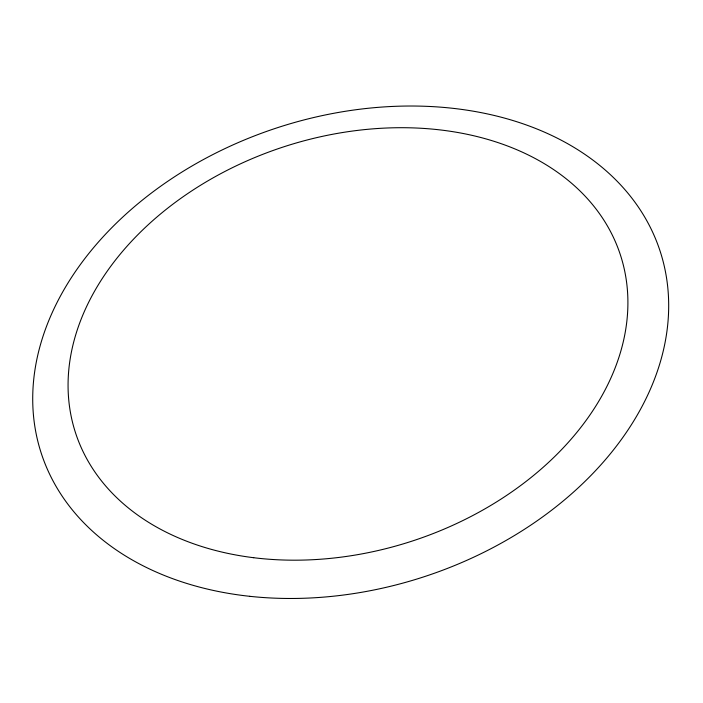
<?xml version="1.0" encoding="UTF-8"?>
<svg xmlns="http://www.w3.org/2000/svg" width="703" height="703" viewBox="0 0 703 703"><rect width="100%" height="100%" fill="white"/><g stroke="black" fill="none" stroke-linecap="round" stroke-linejoin="round"><path stroke-width="1.05" d="M249.723 596.311A325.507 236.19 -18.1 0 0 662.314 258.44A325.507 236.19 -18.1 0 0 140.046 201.998A325.507 236.19 -18.1 0 0 249.723 596.311M253.704 557.716A286.596 207.323 -18.1 0 0 623.376 265.277A286.596 207.323 -18.1 0 0 166.857 208.835A286.596 207.323 -18.1 0 0 253.704 557.716"/></g></svg>
